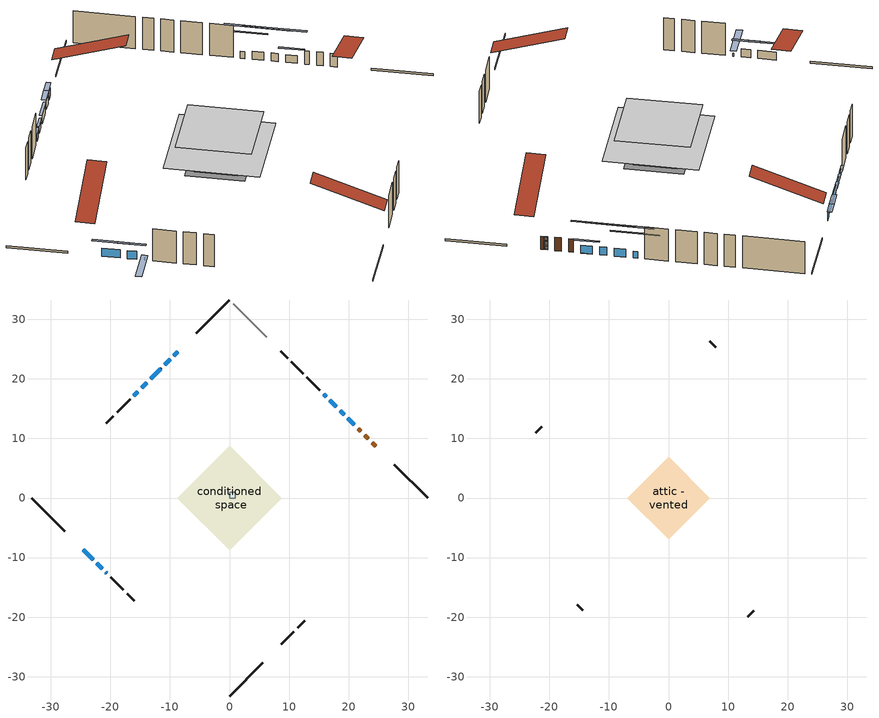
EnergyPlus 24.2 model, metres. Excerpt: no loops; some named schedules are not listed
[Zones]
central ac and furnace airloop ret air zone
 floor adiabatic (AdiabaticConst): 0,0 0,1 1,1 1,0 z0
 wall adiabatic (AdiabaticConst): 0,1 0,0 1,0 1,1 0,1 z0:1
 ceiling adiabatic (AdiabaticConst): 1,0 1,1 0,1 0,0 z1
conditioned space
 floor othersidecoefficients (Floor1 construction): -3.93,0 0,3.93 3.93,0 0,-3.93 z0
 floor adiabatic (AdiabaticFloorConstruction): -8.77,0 0,8.77 8.77,0 0,-8.77 z2.44
 floor foundation (Slab1 construction): -5.43,0 0,5.43 5.43,0 0,-5.43 z0
 wall outside (RimJoist1 construction): 0,-33.24 5.6,-27.64 / -33.24,0 -27.64,-5.6 / 0,33.24 -5.6,27.64 / 33.24,0 27.64,5.6 z0:0.3
 wall outside (AdiabaticWallConstruction 1): 23.29,9.96 22.69,10.55 / 22.04,11.21 21.62,11.62 z0:2.03
 wall outside (AdiabaticWallConstruction): 20.96,12.28 19.88,13.36 / -11.5,21.74 -13.23,20.02 z0:1.17; 19.23,14.01 18.58,14.66 / -8.68,24.56 -9.33,23.92 / -9.98,23.26 -10.84,22.4 / -24.56,-8.68 -22.91,-10.33 / -22.25,-10.99 -21.39,-11.85 z0:1.22; 17.93,15.32 16.86,16.38 z0:1.2; -13.88,19.36 -14.74,18.5 / -15.4,17.84 -16.05,17.19 z0:0.97; -20.74,-12.5 -20.61,-12.63 z0:0.46; 16.21,17.03 15.79,17.45 z0:1.02
 wall outside (Wall1 construction): 8.68,-24.56 10.81,-22.43 / -19.95,-13.29 -17.82,-15.42 / -16.7,16.54 -18.83,14.41 / 15.14,18.1 13.01,20.23 z0:4.88
 wall outside (Wall3 construction): 11.47,-21.78 12.62,-20.62 / -17.16,-16.08 -16.01,-17.24 / -19.49,13.75 -20.65,12.59 / 9.75,23.49 8.59,24.65 z0:4.88
 wall othersidecoefficients (AdiabaticWallConstruction 1): 24.56,8.68 23.94,9.3 z0:2.03
 wall othersidecoefficients (Wall2 construction): 12.35,20.89 10.41,22.83 z0:4.88
 wall adiabatic (Wall5 construction): 6.29,26.95 0.66,32.58 z0:4.88
 window (WindowConstruction): 20.96,12.28 19.89,13.36 z0:1.17
 window (WindowConstruction 6): 19.23,14.01 18.58,14.66 z0:1.22
 window (WindowConstruction 7): 17.93,15.32 16.86,16.38 z0:1.19
 window (WindowConstruction 8): -8.68,24.56 -9.32,23.92 z0:1.22
 window (WindowConstruction 9): -9.98,23.26 -10.84,22.4 z0:1.22
 window (WindowConstruction 1): -11.5,21.74 -13.22,20.02 z0:1.17
 window (WindowConstruction 2): -13.88,19.36 -14.74,18.5 z0:0.97
 window (WindowConstruction 3): -15.4,17.84 -16.05,17.19 z0:0.97
 window (WindowConstruction 4): -24.56,-8.68 -22.91,-10.33 z0:1.22
 window (WindowConstruction 5): -22.25,-10.99 -21.39,-11.85 z0:1.22
 window (WindowConstruction 10): -20.73,-12.51 -20.61,-12.63 z0:0.46
 window (WindowConstruction 11): 16.21,17.03 15.79,17.45 z0:1.01
 door inside (Door): 24.56,8.68 23.94,9.3 z0:2.03
 door (Door 1): 23.29,9.96 22.69,10.55 z0:2.03
 door (Door 2): 22.03,11.21 21.62,11.62 z0:2.03
 ceiling adiabatic (AdiabaticFloorConstruction): 0,-8.77 8.77,0 0,8.77 -8.77,0 z2.44
attic - vented
 floor to conditioned space (Floor2 construction Reversed): -6.88,0 0,6.88 6.88,0 0,-6.88 z4.88
 wall outside (Wall4 construction): 13.28,-19.96 14.27,-18.97 / -15.35,-17.89 -14.36,-18.88 / -21.31,11.93 -22.3,10.94 / 7.93,25.31 6.95,26.3 z0:4.88
 roof outside (Roof1 construction): 8.02,-25.22,4.88 1.32,-18.52,8.04 -0.45,-20.28,8.04 6.25,-26.99,4.88; -25.22,-8.02,4.88 -18.52,-1.32,8.04 -20.28,0.45,8.04 -26.99,-6.25,4.88; -8.02,25.22,4.88 -1.32,18.52,8.04 0.45,20.28,8.04 -6.25,26.99,4.88; 25.22,8.02,4.88 18.52,1.32,8.04 20.28,-0.45,8.04 26.99,6.25,4.88
shading: 19.24,14 21.61,11.63 21.82,11.85 19.45,14.21 z2.08; 15.99,17.25 21.82,11.42 22.03,11.64 16.2,17.46 z4.88; 14.28,18.97 20.51,12.73 20.72,12.94 14.49,19.18 z4.86; -9.65,23.59 -8.35,24.89 -8.78,25.32 -10.08,24.02 z1.68; -11.17,22.07 -9.66,23.59 -10.09,24.02 -11.6,22.5 z1.68; -13.44,19.81 -11.29,21.95 -11.5,22.16 -13.65,20.02 z1.47; -14.95,18.29 -13.67,19.57 -13.88,19.78 -15.17,18.5 z1.26; -16.26,16.98 -15.19,18.05 -15.4,18.26 -16.47,17.19 z1.26; -22.05,-11.19 -25.43,-7.82 -25.64,-8.03 -22.26,-11.4 z2.44; -20.53,-12.71 -23.12,-10.13 -23.33,-10.34 -20.74,-12.92 z2.44; -20.4,-12.84 -20.95,-12.3 -24.4,-15.75 -23.85,-16.29 z0.76; 13.74,19.5 18.26,14.98 18.47,15.2 13.96,19.71 z3.91
[Building]
Building 1: Terrain=Suburbs
[Site:Location]
Montreal Intl AP_QC: Latitude {deg}=45.47; Longitude {deg}=-73.74; Time Zone {hr}=-5; Elevation {m}=36; Keep Site Location Information=Yes
[Site:GroundTemperature:Shallow]
2.07863, -0.316383, -0.508184, 0.628371, 5.19101, 9.73239, 13.6695, 16.1636, 16.3755, 14.347, 10.5102, 6.10817
[Site:WaterMainsTemperature]
Calculation Method=Schedule; Temperature Schedule=mains temperature schedule
[Material] Roughness=Rough; Thermal Absorptance=0.9
Name | Thickness {m} | Conductivity {W/m-K} | Density {kg/m3} | Specific Heat {J/kg-K} | Solar Absorptance | Visible Absorptance
asphalt or fiberglass shingles | 0.00635 | 0.162714 | 1121.4 | 1465.45 | 0.4 | 0.4
ceiling loosefill ins | 0.0846667 | 0.0480833 | 16.02 | 1046.75 | 0.7 | 0.7
ceiling stud and cavity | 0.1397 | 0.146109 | 65.682 | 1177.47 | 0.7 | 0.7
concrete 4.0 in. | 0.1016 | 1.803125 | 2242.8 | 837.4 | 0.7 | 0.7
door material | 0.04445 | 0.060037 | 512.64 | 1214.23 | 0.7 | 0.7
door material 1 | 0.04445 | 0.053851 | 512.64 | 1214.23 | 0.7 | 0.7
door material 2 | 0.04445 | 0.20624 | 512.64 | 1214.23 | 0.7 | 0.7
floor covering | 0.0127 | 0.0433444 | 54.468 | 1339.84 | 0.6 | 0.6
floor rigid ins; wall rigid ins | 0.512978 | 0.029427 | 32.04 | 1214.23 | 0.7 | 0.7
floor stud and cavity | 0.1397 | 0.0845008 | 92.3553 | 1139.71 | 0.7 | 0.7
floor stud and cavity 1 | 0.1397 | 1.75129 | 37.0049 | 1207.88 | 0.7 | 0.7
furniture material conditioned space 1 | 0.1524 | 0.115458 | 640.8 | 1214.23 | 0.6 | 0.6
gypsum board | 0.0127 | 0.160291 | 801 | 837.4 | 0.6 | 0.6
interior vertical ins | 0.025908 | 0.029427 | 32.04 | 1214.23 | 0.7 | 0.7
osb sheathing 0.5 in. | 0.0127 | 0.115458 | 512.64 | 1214.23 | 0.7 | 0.7
osb sheathing 0.5 in. 1 | 0.0127 | 0.115458 | 512.64 | 1214.23 | 0.4 | 0.4
osb sheathing 0.75 in. | 0.01905 | 0.115458 | 512.64 | 1214.23 | 0.7 | 0.7
osb sheathing 2.0 in. | 0.0508 | 0.115458 | 512.64 | 1214.23 | 0.7 | 0.7
rim joist stud and cavity | 0.0508 | 0.0451784 | 125.044 | 1163.47 | 0.6 | 0.6
slab rigid ins | 0.012684 | 0.029427 | 32.04 | 1214.23 | 0.7 | 0.7
wall stud and cavity | 0.1397 | 0.0986797 | 139.0536 | 1170.24 | 0.7 | 0.7
wall stud and cavity 1 | 0.1397 | 0.105849 | 139.0536 | 1170.24 | 0.7 | 0.7
wall stud and cavity 2 | 0.1397 | 0.0874734 | 139.0536 | 1170.24 | 0.7 | 0.7
wall stud and cavity 3 | 0.0889 | 6.1454 | 50.32683 | 1063.81 | 0.6 | 0.6
wall stud and cavity 4 | 0.1397 | 0.0884935 | 139.0536 | 1170.24 | 0.7 | 0.7
wall stud and cavity 5 | 0.0889 | 0.380278 | 52.3479 | 1209.89 | 0.7 | 0.7
wall stud and cavity 6 | 0.0889 | 0.391764 | 83.0341 | 1211.67 | 0.7 | 0.7
wood siding | 0.0254 | 0.102417 | 544.68 | 1172.36 | 0.4 | 0.4
wood siding 1 | 0.00254 | 0.102417 | 544.68 | 1172.36 | 0.4 | 0.4
wood siding 2; wood siding 3; wood siding 4 | 0.0254 | 0.102417 | 544.68 | 1172.36 | 0.7 | 0.7
[Material:NoMass]
Adiabatic: Roughness=Rough; Thermal Resistance {m2-K/W}=176.1; Thermal Absorptance=0.9; Solar Absorptance=0.7; Visible Absorptance=0.7
[WindowMaterial:SimpleGlazingSystem]
Name | U-Factor {W/m2-K} | Solar Heat Gain Coefficient
WindowMaterial | 6.99757 | 0.76
WindowMaterial 1 | 7.0816 | 0.75
WindowMaterial 10 | 3.07407 | 0.36
WindowMaterial 11 | 5.37877 | 0.69
WindowMaterial 2 | 1.77835 | 0.39
WindowMaterial 3 | 1.82321 | 0.37
WindowMaterial 4 | 1.71646 | 0.41
WindowMaterial 5 | 1.82491 | 0.37
WindowMaterial 6 | 7.168475 | 0.74
WindowMaterial 7 | 2.78676 | 0.58
WindowMaterial 8 | 2.779381 | 0.54
WindowMaterial 9 | 2.78449 | 0.56
[Construction]
AdiabaticConst: Adiabatic
AdiabaticFloorConstruction: floor stud and cavity 1, floor rigid ins, osb sheathing 0.75 in., floor covering
AdiabaticWallConstruction: wood siding 3, wall rigid ins, wall stud and cavity 5, gypsum board
AdiabaticWallConstruction 1: wood siding 4, wall rigid ins, wall stud and cavity 5, gypsum board
Door: door material
Door 1: door material 1
Door 2: door material 2
Floor1 construction: floor stud and cavity, osb sheathing 0.75 in., floor covering
Floor2 construction Reversed: gypsum board, ceiling stud and cavity, ceiling loosefill ins
furniture construction conditioned space 1: furniture material conditioned space 1
PartitionWallConstruction: gypsum board, wall stud and cavity 6, gypsum board
RimJoist1 construction: wood siding 2, osb sheathing 2.0 in., rim joist stud and cavity
Roof1 construction: asphalt or fiberglass shingles
Slab1 construction: slab rigid ins, concrete 4.0 in.
Wall1 construction: wood siding, osb sheathing 0.5 in., wall stud and cavity, gypsum board
Wall2 construction: osb sheathing 0.5 in. 1, wall stud and cavity 1, gypsum board
Wall3 construction: wood siding, osb sheathing 0.5 in., wall stud and cavity 2, gypsum board
Wall4 construction: wood siding 1, wall stud and cavity 3
Wall5 construction: osb sheathing 0.5 in. 1, wall stud and cavity 4, gypsum board
WindowConstruction: WindowMaterial
WindowConstruction 1: WindowMaterial 1
WindowConstruction 10: WindowMaterial 10
WindowConstruction 11: WindowMaterial 11
WindowConstruction 2: WindowMaterial 2
WindowConstruction 3: WindowMaterial 3
WindowConstruction 4: WindowMaterial 4
WindowConstruction 5: WindowMaterial 5
WindowConstruction 6: WindowMaterial 6
WindowConstruction 7: WindowMaterial 7
WindowConstruction 8: WindowMaterial 8
WindowConstruction 9: WindowMaterial 9
[Zone] Multiplier=1
Name | Volume {m3} | Part of Total Floor Area
attic - vented | 48.6245 | Yes
central ac and furnace airloop ret air zone | 1 | No
conditioned space | 416.2 | Yes
[Space]
Name | Zone | Volume {m3} | Space Type
attic - vented 1 | attic - vented | 48.6245
central ac and furnace airloop ret air space | central ac and furnace airloop ret air zone |  | Plenum Space Type
conditioned space 1 | conditioned space | 416.2
[OtherEquipment] Design Level Calculation Method=EquipmentLevel
Name | Fuel Type | Zone or ZoneList or Space or SpaceList | Schedule | Design Level {W} | Fraction Latent | Fraction Radiant | Fraction Lost
central ac and furnace airloop_0 RetCondToDZ; central ac and furnace airloop_0 SupCondToDZ; central ac and furnace airloop_0 SupSensLkToDZ | None | attic - vented 1 | Always On Discrete | 0 | 0 | 0 | 0
central ac and furnace airloop_0 SupLatLkToDZ | None | attic - vented 1 | Always On Discrete | 0 | 1 | 0 | 0
central ac and furnace airloop_0 RetCondToRP; central ac and furnace airloop_0 RetSensLkToRP | None | central ac and furnace airloop ret air space | Always On Discrete | 0 | 0 | 0 | 0
central ac and furnace airloop_0 RetLatLkToRP | None | central ac and furnace airloop ret air space | Always On Discrete | 0 | 1 | 0 | 0
central ac and furnace airloop_0 SupCondToLv; central ac and furnace airloop_0 SupSensLkToCond; mech vent house fan sensible load | None | conditioned space 1 | Always On Discrete | 0 | 0 | 0 | 0
central ac and furnace airloop_0 SupLatLkToCond; mech vent house fan latent load | None | conditioned space 1 | Always On Discrete | 0 | 1 | 0 | 0
clothes dryer 1 | Electricity | conditioned space 1 | clothes dryer schedule | 0 | 0.015 | 0.081 | 0.85
cooking range 1 | Electricity | conditioned space 1 | cooking range schedule | 0 | 0.08 | 0.432 | 0.2
general water use latent | None | conditioned space 1 | general water use schedule | 59.3978 | 1 | 0 | 0
general water use sensible | None | conditioned space 1 | general water use schedule | -58.539 | 0 | 0.6 | 0
water heater energy adjustment1 | Electricity | conditioned space 1 | Always On Discrete | 0.01 | 0 | 0 | 1
[ZoneInfiltration:DesignFlowRate] Schedule=Always On Discrete; Design Flow Rate Calculation Method=Flow/Zone; Design Flow Rate {m3/s}=0
Name | Zone or ZoneList or Space or SpaceList
attic_vented 1 duct leakage imbalance infil flow | attic - vented 1
infil flow; natural vent flow; whole house fan flow | conditioned space 1
[ZoneInfiltration:EffectiveLeakageArea]
infil attic - vented 1: Zone or Space=attic - vented 1; Schedule=Always On Discrete; Effective Air Leakage Area {cm2}=3790.8; Stack Coefficient=0.000558909; Wind Coefficient=1.59732e-05
[ZoneMixing] Schedule=Always On Continuous; Design Flow Rate Calculation Method=Flow/Zone; Design Flow Rate {m3/s}=0
Name | Zone or Space | Source Zone or Space
central ac and furnace airloop_0 ZoneMixCondToDZ mix; whole house fan mix | attic - vented | conditioned space
central ac and furnace airloop_0 ZoneMixDZToCond mix | conditioned space | attic - vented
[SpaceList]
Plenum Space Type: central ac and furnace airloop ret air space
[SurfaceProperty:OtherSideCoefficients]
other non-freezing space: Combined Convective/Radiative Film Coefficient {W/m2-K}=8.35; Constant Temperature Coefficient=1; External Dry-Bulb Temperature Coefficient=0; Ground Temperature Coefficient=0; Wind Speed Coefficient=0; Zone Air Temperature Coefficient=0; Constant Temperature Schedule=other non-freezing space; Previous Other Side Temperature Coefficient=0
[SurfaceProperty:ExposedFoundationPerimeter]
Slab1: Exposed Perimeter Calculation Method=TotalExposedPerimeter; Total Exposed Perimeter {m}=23.927
[InternalMass] Zone or ZoneList=conditioned space; Space or SpaceList=conditioned space 1
Name | Construction | Surface Area {m2}
furniture mass conditioned space 1 | furniture construction conditioned space 1 | 97.4198
partition wall mass | PartitionWallConstruction | 243.549
[Lights]
interior lighting: Zone or ZoneList or Space or SpaceList=conditioned space 1; Schedule=interior lighting schedule; Design Level Calculation Method=LightingLevel; Lighting Level {W}=343.2; Return Air Fraction=0; Fraction Radiant=0.6; Fraction Visible=0.2; Fraction Replaceable=1
[People]
occupants: Zone or ZoneList or Space or SpaceList=conditioned space 1; Number of People Schedule=occupants schedule; Number of People Calculation Method=People; Number of People=3; Fraction Radiant=0.314171; Sensible Heat Fraction=0.56303; Activity Level Schedule=occupants activity schedule; Carbon Dioxide Generation Rate {m3/s-W}=0; Enable ASHRAE 55 Comfort Warnings=No; Mean Radiant Temperature Calculation Type=EnclosureAveraged
[ElectricEquipment] Zone or ZoneList or Space or SpaceList=conditioned space 1; Design Level Calculation Method=EquipmentLevel
Name | Schedule | Design Level {W} | Fraction Latent | Fraction Radiant | Fraction Lost
clothes dryer | clothes dryer schedule | 140.772 | 0.015 | 0.081 | 0.85
clothes washer | clothes washer schedule | 32.1985 | 0.03 | 0.162 | 0.7
cooking range | cooking range schedule | 208.969 | 0.08 | 0.432 | 0.2
dishwasher | dishwasher schedule | 66.8632 | 0.3 | 0.18 | 0.4
fridge | fridge schedule | 72.9452 | 0 | 0.6 | 0
mech vent bath fan 0 | mech vent bath fan 0 schedule | 50.2 | 0 | 0 | 1
mech vent bath fan 1 | mech vent bath fan 1 schedule | 50.2 | 0 | 0 | 1
mech vent house fan | mech vent house fan schedule | 0 | 0 | 0 | 1
mech vent house fan cfis | mech vent house fan cfis schedule | 0 | 0 | 0 | 0
mech vent range fan 0 | mech vent range fan 0 schedule | 57 | 0 | 0 | 1
misc plug loads | misc plug loads schedule | 494.7 | 0.045 | 0.513 | 0.1
whole house fan | Always On Discrete | 0 | 0 | 0 | 1
[AirLoopHVAC:ReturnPlenum]
Air Loop HVAC Return Plenum 1: Zone=central ac and furnace airloop ret air zone
[Foundation:Kiva]
Foundation Kiva 1: Initial Indoor Air Temperature {C}=18; Interior Vertical Insulation Material=interior vertical ins; Interior Vertical Insulation Depth {m}=0.1016; Wall Height Above Grade {m}=0.1016; Wall Depth Below Slab {m}=0.2032
[Foundation:Kiva:Settings]
Soil Conductivity {W/m-K}=0.849921; Soil Density {kg/m3}=1842.3; Soil Specific Heat {J/kg-K}=418.7; Ground Solar Absorptivity=0.9; Ground Thermal Absorptivity=0.9; Ground Surface Roughness {m}=0.03; Far-Field Width {m}=40; Deep-Ground Boundary Condition=ZeroFlux; Deep-Ground Depth {m}=40; Minimum Cell Dimension {m}=0.2; Maximum Cell Growth Coefficient=3; Simulation Timestep=Timestep
[Exterior:Lights]
exterior lighting: Schedule=exterior lighting schedule; Design Level {W}=75.6
[EnergyManagementSystem:Sensor] Output:Variable or Output:Meter Index Key=attic - vented
Name | Output:Variable or Output:Meter
central_ac_and_furnace_airloop_0_DZ_T_s | Zone Air Temperature
central_ac_and_furnace_airloop_0_DZ_W_s | Zone Mean Air Humidity Ratio
[Schedule:Constant]
Name | Hourly Value
Always On Discrete; Always On Continuous; mech vent house fan schedule; mech vent house fan cfis schedule | 1
other non-freezing space; fridge schedule | 0
occupants activity schedule | 117.228
[Schedule:Week:Daily]
interior lighting schedule Week Rule - Jan1-Jan27: interior lighting schedule day, interior lighting schedule day, interior lighting schedule day, interior lighting schedule day, interior lighting schedule day, interior lighting schedule day, interior lighting schedule day, interior lighting schedule default day, interior lighting schedule default day, interior lighting schedule default day, interior lighting schedule default day, interior lighting schedule default day
interior lighting schedule Week Rule - Jan28-Feb3: interior lighting schedule day, interior lighting schedule day, interior lighting schedule day, interior lighting schedule day, interior lighting schedule day 1, interior lighting schedule day 1, interior lighting schedule day 1, interior lighting schedule default day, interior lighting schedule default day, interior lighting schedule default day, interior lighting schedule default day, interior lighting schedule default day
interior lighting schedule Week Rule - Feb4-Feb24: interior lighting schedule day 1, interior lighting schedule day 1, interior lighting schedule day 1, interior lighting schedule day 1, interior lighting schedule day 1, interior lighting schedule day 1, interior lighting schedule day 1, interior lighting schedule default day, interior lighting schedule default day, interior lighting schedule default day, interior lighting schedule default day, interior lighting schedule default day
interior lighting schedule Week Rule - Feb25-Mar3: interior lighting schedule day 1, interior lighting schedule day 1, interior lighting schedule day 1, interior lighting schedule day 1, interior lighting schedule day 2, interior lighting schedule day 2, interior lighting schedule day 2, interior lighting schedule default day, interior lighting schedule default day, interior lighting schedule default day, interior lighting schedule default day, interior lighting schedule default day
interior lighting schedule Week Rule - Mar4-Mar31: interior lighting schedule day 2, interior lighting schedule day 2, interior lighting schedule day 2, interior lighting schedule day 2, interior lighting schedule day 2, interior lighting schedule day 2, interior lighting schedule day 2, interior lighting schedule default day, interior lighting schedule default day, interior lighting schedule default day, interior lighting schedule default day, interior lighting schedule default day
interior lighting schedule Week Rule - Apr1-Apr28: interior lighting schedule day 3, interior lighting schedule day 3, interior lighting schedule day 3, interior lighting schedule day 3, interior lighting schedule day 3, interior lighting schedule day 3, interior lighting schedule day 3, interior lighting schedule default day, interior lighting schedule default day, interior lighting schedule default day, interior lighting schedule default day, interior lighting schedule default day
interior lighting schedule Week Rule - Apr29-May5: interior lighting schedule day 3, interior lighting schedule day 3, interior lighting schedule day 4, interior lighting schedule day 4, interior lighting schedule day 4, interior lighting schedule day 4, interior lighting schedule day 4, interior lighting schedule default day, interior lighting schedule default day, interior lighting schedule default day, interior lighting schedule default day, interior lighting schedule default day
interior lighting schedule Week Rule - May6-May26: interior lighting schedule day 4, interior lighting schedule day 4, interior lighting schedule day 4, interior lighting schedule day 4, interior lighting schedule day 4, interior lighting schedule day 4, interior lighting schedule day 4, interior lighting schedule default day, interior lighting schedule default day, interior lighting schedule default day, interior lighting schedule default day, interior lighting schedule default day
interior lighting schedule Week Rule - May27-Jun2: interior lighting schedule day 4, interior lighting schedule day 4, interior lighting schedule day 4, interior lighting schedule day 4, interior lighting schedule day 4, interior lighting schedule day 5, interior lighting schedule day 5, interior lighting schedule default day, interior lighting schedule default day, interior lighting schedule default day, interior lighting schedule default day, interior lighting schedule default day
interior lighting schedule Week Rule - Jun3-Jun30: interior lighting schedule day 5, interior lighting schedule day 5, interior lighting schedule day 5, interior lighting schedule day 5, interior lighting schedule day 5, interior lighting schedule day 5, interior lighting schedule day 5, interior lighting schedule default day, interior lighting schedule default day, interior lighting schedule default day, interior lighting schedule default day, interior lighting schedule default day
interior lighting schedule Week Rule - Jul1-Jul28: interior lighting schedule day 6, interior lighting schedule day 6, interior lighting schedule day 6, interior lighting schedule day 6, interior lighting schedule day 6, interior lighting schedule day 6, interior lighting schedule day 6, interior lighting schedule default day, interior lighting schedule default day, interior lighting schedule default day, interior lighting schedule default day, interior lighting schedule default day
interior lighting schedule Week Rule - Jul29-Aug4: interior lighting schedule day 6, interior lighting schedule day 6, interior lighting schedule day 6, interior lighting schedule day 7, interior lighting schedule day 7, interior lighting schedule day 7, interior lighting schedule day 7, interior lighting schedule default day, interior lighting schedule default day, interior lighting schedule default day, interior lighting schedule default day, interior lighting schedule default day
interior lighting schedule Week Rule - Aug5-Aug25: interior lighting schedule day 7, interior lighting schedule day 7, interior lighting schedule day 7, interior lighting schedule day 7, interior lighting schedule day 7, interior lighting schedule day 7, interior lighting schedule day 7, interior lighting schedule default day, interior lighting schedule default day, interior lighting schedule default day, interior lighting schedule default day, interior lighting schedule default day
interior lighting schedule Week Rule - Aug26-Sep1: interior lighting schedule day 7, interior lighting schedule day 7, interior lighting schedule day 7, interior lighting schedule day 7, interior lighting schedule day 7, interior lighting schedule day 7, interior lighting schedule day 8, interior lighting schedule default day, interior lighting schedule default day, interior lighting schedule default day, interior lighting schedule default day, interior lighting schedule default day
interior lighting schedule Week Rule - Sep2-Sep29: interior lighting schedule day 8, interior lighting schedule day 8, interior lighting schedule day 8, interior lighting schedule day 8, interior lighting schedule day 8, interior lighting schedule day 8, interior lighting schedule day 8, interior lighting schedule default day, interior lighting schedule default day, interior lighting schedule default day, interior lighting schedule default day, interior lighting schedule default day
interior lighting schedule Week Rule - Sep30-Oct6: interior lighting schedule day 8, interior lighting schedule day 9, interior lighting schedule day 9, interior lighting schedule day 9, interior lighting schedule day 9, interior lighting schedule day 9, interior lighting schedule day 9, interior lighting schedule default day, interior lighting schedule default day, interior lighting schedule default day, interior lighting schedule default day, interior lighting schedule default day
interior lighting schedule Week Rule - Oct7-Oct27: interior lighting schedule day 9, interior lighting schedule day 9, interior lighting schedule day 9, interior lighting schedule day 9, interior lighting schedule day 9, interior lighting schedule day 9, interior lighting schedule day 9, interior lighting schedule default day, interior lighting schedule default day, interior lighting schedule default day, interior lighting schedule default day, interior lighting schedule default day
interior lighting schedule Week Rule - Oct28-Nov3: interior lighting schedule day 9, interior lighting schedule day 9, interior lighting schedule day 9, interior lighting schedule day 9, interior lighting schedule day 10, interior lighting schedule day 10, interior lighting schedule day 10, interior lighting schedule default day, interior lighting schedule default day, interior lighting schedule default day, interior lighting schedule default day, interior lighting schedule default day
interior lighting schedule Week Rule - Nov4-Nov24: interior lighting schedule day 10, interior lighting schedule day 10, interior lighting schedule day 10, interior lighting schedule day 10, interior lighting schedule day 10, interior lighting schedule day 10, interior lighting schedule day 10, interior lighting schedule default day, interior lighting schedule default day, interior lighting schedule default day, interior lighting schedule default day, interior lighting schedule default day
interior lighting schedule Week Rule - Nov25-Dec1: interior lighting schedule day 10, interior lighting schedule day 10, interior lighting schedule day 10, interior lighting schedule day 10, interior lighting schedule day 10, interior lighting schedule day 10, interior lighting schedule day 11, interior lighting schedule default day, interior lighting schedule default day, interior lighting schedule default day, interior lighting schedule default day, interior lighting schedule default day
interior lighting schedule Week Rule - Dec2-Dec31: interior lighting schedule day 11, interior lighting schedule day 11, interior lighting schedule day 11, interior lighting schedule day 11, interior lighting schedule day 11, interior lighting schedule day 11, interior lighting schedule day 11, interior lighting schedule default day, interior lighting schedule default day, interior lighting schedule default day, interior lighting schedule default day, interior lighting schedule default day
occupants schedule Week Rule - Jan1-Dec31: occupants schedule day, occupants schedule day, occupants schedule day, occupants schedule day, occupants schedule day, occupants schedule day, occupants schedule day, occupants schedule default day, occupants schedule default day, occupants schedule default day, occupants schedule default day, occupants schedule default day
clothes dryer schedule Week Rule - Jan1-Dec31: clothes dryer schedule day, clothes dryer schedule day, clothes dryer schedule day, clothes dryer schedule day, clothes dryer schedule day, clothes dryer schedule day, clothes dryer schedule day, clothes dryer schedule default day, clothes dryer schedule default day, clothes dryer schedule default day, clothes dryer schedule default day, clothes dryer schedule default day
clothes washer schedule Week Rule - Jan1-Dec31: clothes washer schedule day, clothes washer schedule day, clothes washer schedule day, clothes washer schedule day, clothes washer schedule day, clothes washer schedule day, clothes washer schedule day, clothes washer schedule default day, clothes washer schedule default day, clothes washer schedule default day, clothes washer schedule default day, clothes washer schedule default day
cooking range schedule Week Rule - Jan1-Dec31: cooking range schedule day, cooking range schedule day, cooking range schedule day, cooking range schedule day, cooking range schedule day, cooking range schedule day, cooking range schedule day, cooking range schedule default day, cooking range schedule default day, cooking range schedule default day, cooking range schedule default day, cooking range schedule default day
dishwasher schedule Week Rule - Jan1-Dec31: dishwasher schedule day, dishwasher schedule day, dishwasher schedule day, dishwasher schedule day, dishwasher schedule day, dishwasher schedule day, dishwasher schedule day, dishwasher schedule default day, dishwasher schedule default day, dishwasher schedule default day, dishwasher schedule default day, dishwasher schedule default day
mech vent bath fan 0 schedule Week Rule - Jan1-Dec31: mech vent bath fan 0 schedule day, mech vent bath fan 0 schedule day, mech vent bath fan 0 schedule day, mech vent bath fan 0 schedule day, mech vent bath fan 0 schedule day, mech vent bath fan 0 schedule day, mech vent bath fan 0 schedule day, mech vent bath fan 0 schedule default day, mech vent bath fan 0 schedule default day, mech vent bath fan 0 schedule default day, mech vent bath fan 0 schedule default day, mech vent bath fan 0 schedule default day
mech vent bath fan 1 schedule Week Rule - Jan1-Dec31: mech vent bath fan 1 schedule day, mech vent bath fan 1 schedule day, mech vent bath fan 1 schedule day, mech vent bath fan 1 schedule day, mech vent bath fan 1 schedule day, mech vent bath fan 1 schedule day, mech vent bath fan 1 schedule day, mech vent bath fan 1 schedule default day, mech vent bath fan 1 schedule default day, mech vent bath fan 1 schedule default day, mech vent bath fan 1 schedule default day, mech vent bath fan 1 schedule default day
mech vent range fan 0 schedule Week Rule - Jan1-Dec31: mech vent range fan 0 schedule day, mech vent range fan 0 schedule day, mech vent range fan 0 schedule day, mech vent range fan 0 schedule day, mech vent range fan 0 schedule day, mech vent range fan 0 schedule day, mech vent range fan 0 schedule day, mech vent range fan 0 schedule default day, mech vent range fan 0 schedule default day, mech vent range fan 0 schedule default day, mech vent range fan 0 schedule default day, mech vent range fan 0 schedule default day
misc plug loads schedule Week Rule - Jan1-Dec31: misc plug loads schedule day, misc plug loads schedule day, misc plug loads schedule day, misc plug loads schedule day, misc plug loads schedule day, misc plug loads schedule day, misc plug loads schedule day, misc plug loads schedule default day, misc plug loads schedule default day, misc plug loads schedule default day, misc plug loads schedule default day, misc plug loads schedule default day
general water use schedule Week Rule - Jan1-Dec31: general water use schedule day, general water use schedule day, general water use schedule day, general water use schedule day, general water use schedule day, general water use schedule day, general water use schedule day, general water use schedule default day, general water use schedule default day, general water use schedule default day, general water use schedule default day, general water use schedule default day
exterior lighting schedule Week Rule - Jan1-Jan27: exterior lighting schedule day, exterior lighting schedule day, exterior lighting schedule day, exterior lighting schedule day, exterior lighting schedule day, exterior lighting schedule day, exterior lighting schedule day, exterior lighting schedule default day, exterior lighting schedule default day, exterior lighting schedule default day, exterior lighting schedule default day, exterior lighting schedule default day
exterior lighting schedule Week Rule - Jan28-Feb3: exterior lighting schedule day, exterior lighting schedule day, exterior lighting schedule day, exterior lighting schedule day, exterior lighting schedule day 1, exterior lighting schedule day 1, exterior lighting schedule day 1, exterior lighting schedule default day, exterior lighting schedule default day, exterior lighting schedule default day, exterior lighting schedule default day, exterior lighting schedule default day
exterior lighting schedule Week Rule - Feb4-Feb24: exterior lighting schedule day 1, exterior lighting schedule day 1, exterior lighting schedule day 1, exterior lighting schedule day 1, exterior lighting schedule day 1, exterior lighting schedule day 1, exterior lighting schedule day 1, exterior lighting schedule default day, exterior lighting schedule default day, exterior lighting schedule default day, exterior lighting schedule default day, exterior lighting schedule default day
exterior lighting schedule Week Rule - Feb25-Mar3: exterior lighting schedule day 1, exterior lighting schedule day 1, exterior lighting schedule day 1, exterior lighting schedule day 1, exterior lighting schedule day 2, exterior lighting schedule day 2, exterior lighting schedule day 2, exterior lighting schedule default day, exterior lighting schedule default day, exterior lighting schedule default day, exterior lighting schedule default day, exterior lighting schedule default day
exterior lighting schedule Week Rule - Mar4-Mar31: exterior lighting schedule day 2, exterior lighting schedule day 2, exterior lighting schedule day 2, exterior lighting schedule day 2, exterior lighting schedule day 2, exterior lighting schedule day 2, exterior lighting schedule day 2, exterior lighting schedule default day, exterior lighting schedule default day, exterior lighting schedule default day, exterior lighting schedule default day, exterior lighting schedule default day
exterior lighting schedule Week Rule - Apr1-Apr28: exterior lighting schedule day 3, exterior lighting schedule day 3, exterior lighting schedule day 3, exterior lighting schedule day 3, exterior lighting schedule day 3, exterior lighting schedule day 3, exterior lighting schedule day 3, exterior lighting schedule default day, exterior lighting schedule default day, exterior lighting schedule default day, exterior lighting schedule default day, exterior lighting schedule default day
[Schedule:Year]
interior lighting schedule: interior lighting schedule Week Rule - Jan1-Jan27, 1, 1, 1, 27, interior lighting schedule Week Rule - Jan28-Feb3, 1, 28, 2, 3, interior lighting schedule Week Rule - Feb4-Feb24, 2, 4, 2, 24, interior lighting schedule Week Rule - Feb25-Mar3, 2, 25, 3, 3, interior lighting schedule Week Rule - Mar4-Mar31, 3, 4, 3, 31, interior lighting schedule Week Rule - Apr1-Apr28, 4, 1, 4, 28, interior lighting schedule Week Rule - Apr29-May5, 4, 29, 5, 5, interior lighting schedule Week Rule - May6-May26, 5, 6, 5, 26, interior lighting schedule Week Rule - May27-Jun2, 5, 27, 6, 2, interior lighting schedule Week Rule - Jun3-Jun30, 6, 3, 6, 30, interior lighting schedule Week Rule - Jul1-Jul28, 7, 1, 7, 28, interior lighting schedule Week Rule - Jul29-Aug4, 7, 29, 8, 4, interior lighting schedule Week Rule - Aug5-Aug25, 8, 5, 8, 25, interior lighting schedule Week Rule - Aug26-Sep1, 8, 26, 9, 1, interior lighting schedule Week Rule - Sep2-Sep29, 9, 2, 9, 29, interior lighting schedule Week Rule - Sep30-Oct6, 9, 30, 10, 6, interior lighting schedule Week Rule - Oct7-Oct27, 10, 7, 10, 27, interior lighting schedule Week Rule - Oct28-Nov3, 10, 28, 11, 3, interior lighting schedule Week Rule - Nov4-Nov24, 11, 4, 11, 24, interior lighting schedule Week Rule - Nov25-Dec1, 11, 25, 12, 1, interior lighting schedule Week Rule - Dec2-Dec31, 12, 2, 12, 31
occupants schedule: occupants schedule Week Rule - Jan1-Dec31, 1, 1, 12, 31
clothes dryer schedule: clothes dryer schedule Week Rule - Jan1-Dec31, 1, 1, 12, 31
clothes washer schedule: clothes washer schedule Week Rule - Jan1-Dec31, 1, 1, 12, 31
cooking range schedule: cooking range schedule Week Rule - Jan1-Dec31, 1, 1, 12, 31
dishwasher schedule: dishwasher schedule Week Rule - Jan1-Dec31, 1, 1, 12, 31
mech vent bath fan 0 schedule: mech vent bath fan 0 schedule Week Rule - Jan1-Dec31, 1, 1, 12, 31
mech vent bath fan 1 schedule: mech vent bath fan 1 schedule Week Rule - Jan1-Dec31, 1, 1, 12, 31
mech vent range fan 0 schedule: mech vent range fan 0 schedule Week Rule - Jan1-Dec31, 1, 1, 12, 31
misc plug loads schedule: misc plug loads schedule Week Rule - Jan1-Dec31, 1, 1, 12, 31
general water use schedule: general water use schedule Week Rule - Jan1-Dec31, 1, 1, 12, 31
exterior lighting schedule: exterior lighting schedule Week Rule - Jan1-Jan27, 1, 1, 1, 27, exterior lighting schedule Week Rule - Jan28-Feb3, 1, 28, 2, 3, exterior lighting schedule Week Rule - Feb4-Feb24, 2, 4, 2, 24, exterior lighting schedule Week Rule - Feb25-Mar3, 2, 25, 3, 3, exterior lighting schedule Week Rule - Mar4-Mar31, 3, 4, 3, 31, exterior lighting schedule Week Rule - Apr1-Apr28, 4, 1, 4, 28, exterior lighting schedule Week Rule - Apr29-May5, 4, 29, 5, 5, exterior lighting schedule Week Rule - May6-May26, 5, 6, 5, 26, exterior lighting schedule Week Rule - May27-Jun2, 5, 27, 6, 2, exterior lighting schedule Week Rule - Jun3-Jun30, 6, 3, 6, 30, exterior lighting schedule Week Rule - Jul1-Jul28, 7, 1, 7, 28, exterior lighting schedule Week Rule - Jul29-Aug4, 7, 29, 8, 4, exterior lighting schedule Week Rule - Aug5-Aug25, 8, 5, 8, 25, exterior lighting schedule Week Rule - Aug26-Sep1, 8, 26, 9, 1, exterior lighting schedule Week Rule - Sep2-Sep29, 9, 2, 9, 29, exterior lighting schedule Week Rule - Sep30-Oct6, 9, 30, 10, 6, exterior lighting schedule Week Rule - Oct7-Oct27, 10, 7, 10, 27, exterior lighting schedule Week Rule - Oct28-Nov3, 10, 28, 11, 3, exterior lighting schedule Week Rule - Nov4-Nov24, 11, 4, 11, 24, exterior lighting schedule Week Rule - Nov25-Dec1, 11, 25, 12, 1, exterior lighting schedule Week Rule - Dec2-Dec31, 12, 2, 12, 31
[Schedule:Compact]
mains temperature schedule: Through: 01/01, For: AllDays, Until: 24:00, 6.56833, Through: 01/02, For: AllDays, Until: 24:00, 6.48722, Through: 01/03, For: AllDays, Until: 24:00, 6.40722, Through: 01/04, For: AllDays, Until: 24:00, 6.32889, Through: 01/05, For: AllDays, Until: 24:00, 6.25167, Through: 01/06, For: AllDays, Until: 24:00, 6.17611, Through: 01/07, For: AllDays, Until: 24:00, 6.10222, Through: 01/08, For: AllDays, Until: 24:00, 6.02944, Through: 01/09, For: AllDays, Until: 24:00, 5.95833, Through: 01/10, For: AllDays, Until: 24:00, 5.88889, Through: 01/11, For: AllDays, Until: 24:00, 5.82056, Through: 01/12, For: AllDays, Until: 24:00, 5.75444, Through: 01/13, For: AllDays, Until: 24:00, 5.68944, Through: 01/14, For: AllDays, Until: 24:00, 5.62611, Through: 01/15, For: AllDays, Until: 24:00, 5.56444, Through: 01/16, For: AllDays, Until: 24:00, 5.50444, Through: 01/17, For: AllDays, Until: 24:00, 5.44611, Through: 01/18, For: AllDays, Until: 24:00, 5.38944, Through: 01/19, For: AllDays, Until: 24:00, 5.33389, Through: 01/20, For: AllDays, Until: 24:00, 5.28111, Through: 01/21, For: AllDays, Until: 24:00, 5.22944, Through: 01/22, For: AllDays, Until: 24:00, 5.17944, Through: 01/23, For: AllDays, Until: 24:00, 5.13111, Through: 01/24, For: AllDays, Until: 24:00, 5.085, Through: 01/25, For: AllDays, Until: 24:00, 5.04056, Through: 01/26, For: AllDays, Until: 24:00, 4.99778, Through: 01/27, For: AllDays, Until: 24:00, 4.95667, Through: 01/28, For: AllDays, Until: 24:00, 4.91778, Through: 01/29, For: AllDays, Until: 24:00, 4.88056, Through: 01/30, For: AllDays, Until: 24:00, 4.845, Through: 01/31, For: AllDays, Until: 24:00, 4.81167, Through: 02/01, For: AllDays, Until: 24:00, 4.77944, Through: 02/02, For: AllDays, Until: 24:00, 4.75, Through: 02/03, For: AllDays, Until: 24:00, 4.72167, Through: 02/04, For: AllDays, Until: 24:00, 4.69611, Through: 02/05, For: AllDays, Until: 24:00, 4.67167, Through: 02/06, For: AllDays, Until: 24:00, 4.64944, Through: 02/07, For: AllDays, Until: 24:00, 4.62889, Through: 02/08, For: AllDays, Until: 24:00, 4.61056, Through: 02/09, For: AllDays, Until: 24:00, 4.59389, Through: 02/10, For: AllDays, Until: 24:00, 4.57944, Through: 02/11, For: AllDays, Until: 24:00, 4.56667, Through: 02/12, For: AllDays, Until: 24:00, 4.55611, Through: 02/13, For: AllDays, Until: 24:00, 4.54722, Through: 02/14, For: AllDays, Until: 24:00, 4.54056, Through: 02/15, For: AllDays, Until: 24:00, 4.53556, Through: 02/16, For: AllDays, Until: 24:00, 4.53278, Through: 02/17, For: AllDays, Until: 24:00, 4.53167, Through: 02/18, For: AllDays, Until: 24:00, 4.53278, Through: 02/19, For: AllDays, Until: 24:00, 4.53556, Through: 02/20, For: AllDays, Until: 24:00, 4.54056, Through: 02/21, For: AllDays, Until: 24:00, 4.54722, Through: 02/22, For: AllDays, Until: 24:00, 4.55611, Through: 02/23, For: AllDays, Until: 24:00, 4.56667, Through: 02/24, For: AllDays, Until: 24:00, 4.57944, Through: 02/25, For: AllDays, Until: 24:00, 4.59389, Through: 02/26, For: AllDays, Until: 24:00, 4.61056, Through: 02/27, For: AllDays, Until: 24:00, 4.62889, Through: 02/28, For: AllDays, Until: 24:00, 4.64889, Through: 03/01, For: AllDays, Until: 24:00, 4.67111, Through: 03/02, For: AllDays, Until: 24:00, 4.69556, Through: 03/03, For: AllDays, Until: 24:00, 4.72167, Through: 03/04, For: AllDays, Until: 24:00, 4.74944, Through: 03/05, For: AllDays, Until: 24:00, 4.77944, Through: 03/06, For: AllDays, Until: 24:00, 4.81111, Through: 03/07, For: AllDays, Until: 24:00, 4.84444, Through: 03/08, For: AllDays, Until: 24:00, 4.88, Through: 03/09, For: AllDays, Until: 24:00, 4.91722, Through: 03/10, For: AllDays, Until: 24:00, 4.95611, Through: 03/11, For: AllDays, Until: 24:00, 4.99722, Through: 03/12, For: AllDays, Until: 24:00, 5.04, Through: 03/13, For: AllDays, Until: 24:00, 5.08444, Through: 03/14, For: AllDays, Until: 24:00, 5.13056, Through: 03/15, For: AllDays, Until: 24:00, 5.17889, Through: 03/16, For: AllDays, Until: 24:00, 5.22833, Through: 03/17, For: AllDays, Until: 24:00, 5.28, Through: 03/18, For: AllDays, Until: 24:00, 5.33333, Through: 03/19, For: AllDays, Until: 24:00, 5.38833, Through: 03/20, For: AllDays, Until: 24:00, 5.445, Through: 03/21, For: AllDays, Until: 24:00, 5.50333, Through: 03/22, For: AllDays, Until: 24:00, 5.56333, Through: 03/23, For: AllDays, Until: 24:00, 5.625, Through: 03/24, For: AllDays, Until: 24:00, 5.68833, Through: 03/25, For: AllDays, Until: 24:00, 5.75333, Through: 03/26, For: AllDays, Until: 24:00, 5.81944, Through: 03/27, For: AllDays, Until: 24:00, 5.88778, Through: 03/28, For: AllDays, Until: 24:00, 5.95722, Through: 03/29, For: AllDays, Until: 24:00, 6.02833, Through: 03/30, For: AllDays, Until: 24:00, 6.10111, Through: 03/31, For: AllDays, Until: 24:00, 6.175, Through: 04/01, For: AllDays, Until: 24:00, 6.25056, Through: 04/02, For: AllDays, Until: 24:00, 6.32778, Through: 04/03, For: AllDays, Until: 24:00, 6.40611, Through: 04/04, For: AllDays, Until: 24:00, 6.48556, Through: 04/05, For: AllDays, Until: 24:00, 6.56722, Through: 04/06, For: AllDays, Until: 24:00, 6.64944, Through: 04/07, For: AllDays, Until: 24:00, 6.73333, Through: 04/08, For: AllDays, Until: 24:00, 6.81833, Through: 04/09, For: AllDays, Until: 24:00, 6.905, Through: 04/10, For: AllDays, Until: 24:00, 6.99278, Through: 04/11, For: AllDays, Until: 24:00, 7.08111, Through: 04/12, For: AllDays, Until: 24:00, 7.17167, Through: 04/13, For: AllDays, Until: 24:00, 7.26278, Through: 04/14, For: AllDays, Until: 24:00, 7.355, Through: 04/15, For: AllDays, Until: 24:00, 7.44833, Through: 04/16, For: AllDays, Until: 24:00, 7.54278, Through: 04/17, For: AllDays, Until: 24:00, 7.63889, Through: 04/18, For: AllDays, Until: 24:00, 7.735, Through: 04/19, For: AllDays, Until: 24:00, 7.83278, Through: 04/20, For: AllDays, Until: 24:00, 7.93167, Through: 04/21, For: AllDays, Until: 24:00, 8.03111, Through: 04/22, For: AllDays, Until: 24:00, 8.13167, Through: 04/23, For: AllDays, Until: 24:00, 8.23278, Through: 04/24, For: AllDays, Until: 24:00, 8.335, Through: 04/25, For: AllDays, Until: 24:00, 8.43778, Through: 04/26, For: AllDays, Until: 24:00, 8.54167, Through: 04/27, For: AllDays, Until: 24:00, 8.64611, Through: 04/28, For: AllDays, Until: 24:00, 8.75167, Through: 04/29, For: AllDays, Until: 24:00, 8.85778, Through: 04/30, For: AllDays, Until: 24:00, 8.96444, Through: 05/01, For: AllDays, Until: 24:00, 9.07167, Through: 05/02, For: AllDays, Until: 24:00, 9.17944, Through: 05/03, For: AllDays, Until: 24:00, 9.28778, Through: 05/04, For: AllDays, Until: 24:00, 9.39667, Through: 05/05, For: AllDays, Until: 24:00, 9.50667, Through: 05/06, For: AllDays, Until: 24:00, 9.61667, Through: 05/07, For: AllDays, Until: 24:00, 9.72667, Through: 05/08, For: AllDays, Until: 24:00, 9.83778, Through: 05/09, For: AllDays, Until: 24:00, 9.94889, Through: 05/10, For: AllDays, Until: 24:00, 10.0606, Through: 05/11, For: AllDays, Until: 24:00, 10.1722, Through: 05/12, For: AllDays, Until: 24:00, 10.2844, Through: 05/13, For: AllDays, Until: 24:00, 10.3967, Through: 05/14, For: AllDays, Until: 24:00, 10.5094, Through: 05/15, For: AllDays, Until: 24:00, 10.6222, Through: 05/16, For: AllDays, Until: 24:00, 10.735, Through: 05/17, For: AllDays, Until: 24:00, 10.8478, Through: 05/18, For: AllDays, Until: 24:00, 10.9611, Through: 05/19, For: AllDays, Until: 24:00, 11.0744, Through: 05/20, For: AllDays, Until: 24:00, 11.1872, Through: 05/21, For: AllDays, Until: 24:00, 11.3006, Through: 05/22, For: AllDays, Until: 24:00, 11.4133, Through: 05/23, For: AllDays, Until: 24:00, 11.5267, Through: 05/24, For: AllDays, Until: 24:00, 11.6394, Through: 05/25, For: AllDays, Until: 24:00, 11.7522, Through: 05/26, For: AllDays, Until: 24:00, 11.8644, Through: 05/27, For: AllDays, Until: 24:00, 11.9767, Through: 05/28, For: AllDays, Until: 24:00, 12.0889, Through: 05/29, For: AllDays, Until: 24:00, 12.2006, Through: 05/30, For: AllDays, Until: 24:00, 12.3122, Through: 05/31, For: AllDays, Until: 24:00, 12.4228, Through: 06/01, For: AllDays, Until: 24:00, 12.5339, Through: 06/02, For: AllDays, Until: 24:00, 12.6439, Through: 06/03, For: AllDays, Until: 24:00, 12.7539, Through: 06/04, For: AllDays, Until: 24:00, 12.8628, Through: 06/05, For: AllDays, Until: 24:00, 12.9717, Through: 06/06, For: AllDays, Until: 24:00, 13.08, Through: 06/07, For: AllDays, Until: 24:00, 13.1878, Through: 06/08, For: AllDays, Until: 24:00, 13.2944, Through: 06/09, For: AllDays, Until: 24:00, 13.4011, Through: 06/10, For: AllDays, Until: 24:00, 13.5067, Through: 06/11, For: AllDays, Until: 24:00, 13.6117, Through: 06/12, For: AllDays, Until: 24:00, 13.7156, Through: 06/13, For: AllDays, Until: 24:00, 13.8194, Through: 06/14, For: AllDays, Until: 24:00, 13.9222, Through: 06/15, For: AllDays, Until: 24:00, 14.0239, Through: 06/16, For: AllDays, Until: 24:00, 14.125, Through: 06/17, For: AllDays, Until: 24:00, 14.225, Through: 06/18, For: AllDays, Until: 24:00, 14.3239, Through: 06/19, For: AllDays, Until: 24:00, 14.4222, Through: 06/20, For: AllDays, Until: 24:00, 14.5194, Through: 06/21, For: AllDays, Until: 24:00, 14.6156, Through: 06/22, For: AllDays, Until: 24:00, 14.7106, Through: 06/23, For: AllDays, Until: 24:00, 14.805, Through: 06/24, For: AllDays, Until: 24:00, 14.8978, Through: 06/25, For: AllDays, Until: 24:00, 14.9894, Through: 06/26, For: AllDays, Until: 24:00, 15.0806, Through: 06/27, For: AllDays, Until: 24:00, 15.17, Through: 06/28, For: AllDays, Until: 24:00, 15.2583, Through: 06/29, For: AllDays, Until: 24:00, 15.3456, Through: 06/30, For: AllDays, Until: 24:00, 15.4311, Through: 07/01, For: AllDays, Until: 24:00, 15.5161, Through: 07/02, For: AllDays, Until: 24:00, 15.5989, Through: 07/03, For: AllDays, Until: 24:00, 15.6811, Through: 07/04, For: AllDays, Until: 24:00, 15.7617, Through: 07/05, For: AllDays, Until: 24:00, 15.8411, Through: 07/06, For: AllDays, Until: 24:00, 15.9189, Through: 07/07, For: AllDays, Until: 24:00, 15.995, Through: 07/08, For: AllDays, Until: 24:00, 16.07, Through: 07/09, For: AllDays, Until: 24:00, 16.1433, Through: 07/10, For: AllDays, Until: 24:00, 16.2156, Through: 07/11, For: AllDays, Until: 24:00, 16.2861, Through: 07/12, For: AllDays, Until: 24:00, 16.355, Through: 07/13, For: AllDays, Until: 24:00, 16.4222, Through: 07/14, For: AllDays, Until: 24:00, 16.4878, Through: 07/15, For: AllDays, Until: 24:00, 16.5522, Through: 07/16, For: AllDays, Until: 24:00, 16.615, Through: 07/17, For: AllDays, Until: 24:00, 16.6756, Through: 07/18, For: AllDays, Until: 24:00, 16.735, Through: 07/19, For: AllDays, Until: 24:00, 16.7928, Through: 07/20, For: AllDays, Until: 24:00, 16.8489, Through: 07/21, For: AllDays, Until: 24:00, 16.9028, Through: 07/22, For: AllDays, Until: 24:00, 16.9556, Through: 07/23, For: AllDays, Until: 24:00, 17.0061, Through: 07/24, For: AllDays, Until: 24:00, 17.0556, Through: 07/25, For: AllDays, Until: 24:00, 17.1028, Through: 07/26, For: AllDays, Until: 24:00, 17.1483, Through: 07/27, For: AllDays, Until: 24:00, 17.1917, Through: 07/28, For: AllDays, Until: 24:00, 17.2339, Through: 07/29, For: AllDays, Until: 24:00, 17.2739, Through: 07/30, For: AllDays, Until: 24:00, 17.3122, Through: 07/31, For: AllDays, Until: 24:00, 17.3489, Through: 08/01, For: AllDays, Until: 24:00, 17.3833, Through: 08/02, For: AllDays, Until: 24:00, 17.4161, Through: 08/03, For: AllDays, Until: 24:00, 17.4467, Through: 08/04, For: AllDays, Until: 24:00, 17.4761, Through: 08/05, For: AllDays, Until: 24:00, 17.5028, Through: 08/06, For: AllDays, Until: 24:00, 17.5283, Through: 08/07, For: AllDays, Until: 24:00, 17.5517, Through: 08/08, For: AllDays, Until: 24:00, 17.5728, Through: 08/09, For: AllDays, Until: 24:00, 17.5922, Through: 08/10, For: AllDays, Until: 24:00, 17.61, Through: 08/11, For: AllDays, Until: 24:00, 17.6256, Through: 08/12, For: AllDays, Until: 24:00, 17.6394, Through: 08/13, For: AllDays, Until: 24:00, 17.6511, Through: 08/14, For: AllDays, Until: 24:00, 17.6611, Through: 08/15, For: AllDays, Until: 24:00, 17.6689, Through: 08/16, For: AllDays, Until: 24:00, 17.675, Through: 08/17, For: AllDays, Until: 24:00, 17.6789, Through: 08/18, For: AllDays, Until: 24:00, 17.6811, Through: 08/19, For: AllDays, Until: 24:00, 17.6811, Through: 08/20, For: AllDays, Until: 24:00, 17.6794, Through: 08/21, For: AllDays, Until: 24:00, 17.6756, Through: 08/22, For: AllDays, Until: 24:00, 17.67, Through: 08/23, For: AllDays, Until: 24:00, 17.6622, Through: 08/24, For: AllDays, Until: 24:00, 17.6528, Through: 08/25, For: AllDays, Until: 24:00, 17.6411, Through: 08/26, For: AllDays, Until: 24:00, 17.6278, Through: 08/27, For: AllDays, Until: 24:00, 17.6122, Through: 08/28, For: AllDays, Until: 24:00, 17.595, Through: 08/29, For: AllDays, Until: 24:00, 17.5756, Through: 08/30, For: AllDays, Until: 24:00, 17.5544, Through: 08/31, For: AllDays, Until: 24:00, 17.5311, Through: 09/01, For: AllDays, Until: 24:00, 17.5061, Through: 09/02, For: AllDays, Until: 24:00, 17.4794, Through: 09/03, For: AllDays, Until: 24:00, 17.4506, Through: 09/04, For: AllDays, Until: 24:00, 17.42, Through: 09/05, For: AllDays, Until: 24:00, 17.3878, Through: 09/06, For: AllDays, Until: 24:00, 17.3533, Through: 09/07, For: AllDays, Until: 24:00, 17.3172, Through: 09/08, For: AllDays, Until: 24:00, 17.2789, Through: 09/09, For: AllDays, Until: 24:00, 17.2389, Through: 09/10, For: AllDays, Until: 24:00, 17.1972, Through: 09/11, For: AllDays, Until: 24:00, 17.1539, Through: 09/12, For: AllDays, Until: 24:00, 17.1083, Through: 09/13, For: AllDays, Until: 24:00, 17.0617, Through: 09/14, For: AllDays, Until: 24:00, 17.0128, Through: 09/15, For: AllDays, Until: 24:00, 16.9622, Through: 09/16, For: AllDays, Until: 24:00, 16.9094, Through: 09/17, For: AllDays, Until: 24:00, 16.8556, Through: 09/18, For: AllDays, Until: 24:00, 16.8, Through: 09/19, For: AllDays, Until: 24:00, 16.7422, Through: 09/20, For: AllDays, Until: 24:00, 16.6833, Through: 09/21, For: AllDays, Until: 24:00, 16.6228, Through: 09/22, For: AllDays, Until: 24:00, 16.56, Through: 09/23, For: AllDays, Until: 24:00, 16.4961, Through: 09/24, For: AllDays, Until: 24:00, 16.4306, Through: 09/25, For: AllDays, Until: 24:00, 16.3633, Through: 09/26, For: AllDays, Until: 24:00, 16.295, Through: 09/27, For: AllDays, Until: 24:00, 16.2244, Through: 09/28, For: AllDays, Until: 24:00, 16.1528, Through: 09/29, For: AllDays, Until: 24:00, 16.0794, Through: 09/30, For: AllDays, Until: 24:00, 16.0044, Through: 10/01, For: AllDays, Until: 24:00, 15.9283, Through: 10/02, For: AllDays, Until: 24:00, 15.8511, Through: 10/03, For: AllDays, Until: 24:00, 15.7717, Through: 10/04, For: AllDays, Until: 24:00, 15.6917, Through: 10/05, For: AllDays, Until: 24:00, 15.6094, Through: 10/06, For: AllDays, Until: 24:00, 15.5267, Through: 10/07, For: AllDays, Until: 24:00, 15.4422, Through: 10/08, For: AllDays, Until: 24:00, 15.3567, Through: 10/09, For: AllDays, Until: 24:00, 15.2694, Through: 10/10, For: AllDays, Until: 24:00, 15.1811, Through: 10/11, For: AllDays, Until: 24:00, 15.0917, Through: 10/12, For: AllDays, Until: 24:00, 15.0011, Through: 10/13, For: AllDays, Until: 24:00, 14.9094, Through: 10/14, For: AllDays, Until: 24:00, 14.8167, Through: 10/15, For: AllDays, Until: 24:00, 14.7228, Through: 10/16, For: AllDays, Until: 24:00, 14.6278, Through: 10/17, For: AllDays, Until: 24:00, 14.5317, Through: 10/18, For: AllDays, Until: 24:00, 14.4344, Through: 10/19, For: AllDays, Until: 24:00, 14.3367, Through: 10/20, For: AllDays, Until: 24:00, 14.2378, Through: 10/21, For: AllDays, Until: 24:00, 14.1378, Through: 10/22, For: AllDays, Until: 24:00, 14.0367, Through: 10/23, For: AllDays, Until: 24:00, 13.935, Through: 10/24, For: AllDays, Until: 24:00, 13.8322, Through: 10/25, For: AllDays, Until: 24:00, 13.7289, Through: 10/26, For: AllDays, Until: 24:00, 13.625, Through: 10/27, For: AllDays, Until: 24:00, 13.52, Through: 10/28, For: AllDays, Until: 24:00, 13.4144, Through: 10/29, For: AllDays, Until: 24:00, 13.3083, Through: 10/30, For: AllDays, Until: 24:00, 13.2011, Through: 10/31, For: AllDays, Until: 24:00, 13.0939, Through: 11/01, For: AllDays, Until: 24:00, 12.9856, Through: 11/02, For: AllDays, Until: 24:00, 12.8767, Through: 11/03, For: AllDays, Until: 24:00, 12.7678, Through: 11/04, For: AllDays, Until: 24:00, 12.6578, Through: 11/05, For: AllDays, Until: 24:00, 12.5478, Through: 11/06, For: AllDays, Until: 24:00, 12.4372, Through: 11/07, For: AllDays, Until: 24:00, 12.3261, Through: 11/08, For: AllDays, Until: 24:00, 12.215, Through: 11/09, For: AllDays, Until: 24:00, 12.1033, Through: 11/10, For: AllDays, Until: 24:00, 11.9911, Through: 11/11, For: AllDays, Until: 24:00, 11.8789, Through: 11/12, For: AllDays, Until: 24:00, 11.7667, Through: 11/13, For: AllDays, Until: 24:00, 11.6539, Through: 11/14, For: AllDays, Until: 24:00, 11.5411, Through: 11/15, For: AllDays, Until: 24:00, 11.4278, Through: 11/16, For: AllDays, Until: 24:00, 11.315, Through: 11/17, For: AllDays, Until: 24:00, 11.2017, Through: 11/18, For: AllDays, Until: 24:00, 11.0889, Through: 11/19, For: AllDays, Until: 24:00, 10.9756, Through: 11/20, For: AllDays, Until: 24:00, 10.8622, Through: 11/21, For: AllDays, Until: 24:00, 10.7494, Through: 11/22, For: AllDays, Until: 24:00, 10.6367, Through: 11/23, For: AllDays, Until: 24:00, 10.5239, Through: 11/24, For: AllDays, Until: 24:00, 10.4111, Through: 11/25, For: AllDays, Until: 24:00, 10.2989, Through: 11/26, For: AllDays, Until: 24:00, 10.1867, Through: 11/27, For: AllDays, Until: 24:00, 10.0744, Through: 11/28, For: AllDays, Until: 24:00, 9.96333, Through: 11/29, For: AllDays, Until: 24:00, 9.85167, Through: 11/30, For: AllDays, Until: 24:00, 9.74111, Through: 12/01, For: AllDays, Until: 24:00, 9.63056, Through: 12/02, For: AllDays, Until: 24:00, 9.52056, Through: 12/03, For: AllDays, Until: 24:00, 9.41111, Through: 12/04, For: AllDays, Until: 24:00, 9.30167, Through: 12/05, For: AllDays, Until: 24:00, 9.19333, Through: 12/06, For: AllDays, Until: 24:00, 9.08556, Through: 12/07, For: AllDays, Until: 24:00, 8.97778, Through: 12/08, For: AllDays, Until: 24:00, 8.87111, Through: 12/09, For: AllDays, Until: 24:00, 8.765, Through: 12/10, For: AllDays, Until: 24:00, 8.66, Through: 12/11, For: AllDays, Until: 24:00, 8.555, Through: 12/12, For: AllDays, Until: 24:00, 8.45111, Through: 12/13, For: AllDays, Until: 24:00, 8.34833, Through: 12/14, For: AllDays, Until: 24:00, 8.24611, Through: 12/15, For: AllDays, Until: 24:00, 8.14444, Through: 12/16, For: AllDays, Until: 24:00, 8.04389, Through: 12/17, For: AllDays, Until: 24:00, 7.94444, Through: 12/18, For: AllDays, Until: 24:00, 7.84556, Through: 12/19, For: AllDays, Until: 24:00, 7.74778, Through: 12/20, For: AllDays, Until: 24:00, 7.65111, Through: 12/21, For: AllDays, Until: 24:00, 7.555, Through: 12/22, For: AllDays, Until: 24:00, 7.46056, Through: 12/23, For: AllDays, Until: 24:00, 7.36667, Through: 12/24, For: AllDays, Until: 24:00, 7.27444, Through: 12/25, For: AllDays, Until: 24:00, 7.18278, Through: 12/26, For: AllDays, Until: 24:00, 7.09278, Through: 12/27, For: AllDays, Until: 24:00, 7.00389, Through: 12/28, For: AllDays, Until: 24:00, 6.91611, Through: 12/29, For: AllDays, Until: 24:00, 6.82944, Through: 12/30, For: AllDays, Until: 24:00, 6.74389, Through: 12/31, For: AllDays, Until: 24:00, 6.66
